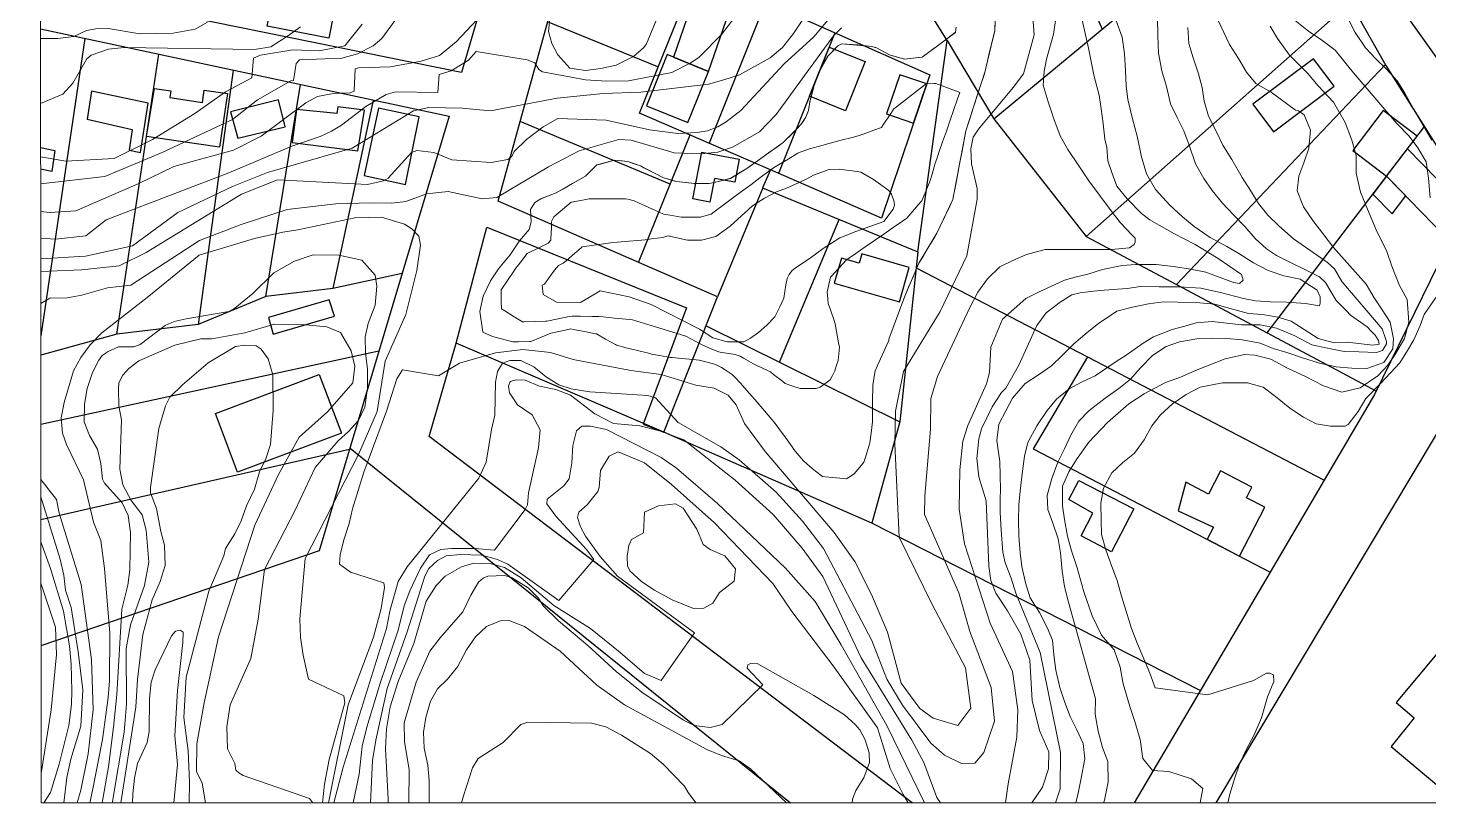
# Model space of a CAD drawing. Header units: metres. Extents: x 47 to 1988, y 46 to 663.
# Drawn here: x 957.3 to 1160.8, y 45.6 to 158.1 of the extents above; entities that cross this region are included whole.
import ezdxf

# ---------------------------------------------------------------- set-up
doc = ezdxf.new("R2010")
doc.units = ezdxf.units.M
for name, color, linetype in [('01_Fina', 7, 'Continuous'), ('casas', 80, 'Continuous'), ('predios', 220, 'Continuous')]:
    doc.layers.add(name, color=color, linetype=linetype)

msp = doc.modelspace()

# ---------------------------------------------------------------- linework, layer by layer
at = {"layer": '01_Fina', "linetype": 'Continuous', "lineweight": 9}
for p, q in [((1097.75, 157.66), (1097.85, 160.22)), ((1097.82, 159.38), (1097.75, 157.73)), ((1097, 154.63), (1097.75, 157.66)), ((1097.75, 157.73), (1097.38, 156.13)), ((1073.52, 154.03), (1074.94, 155.52)), ((1074.27, 154.81), (1073.52, 154.03)), ((1074.94, 155.52), (1074.27, 154.81)), ((1074.94, 155.52), (1075.54, 155.82)), ((1075.53, 155.82), (1074.94, 155.52)), ((1077.85, 155.68), (1075.53, 155.82)), ((1075.54, 155.82), (1077.19, 155.67)), ((1077.19, 155.67), (1078.83, 155.53)), ((1079.86, 155.44), (1077.85, 155.68)), ((1078.83, 155.53), (1079.86, 155.44)), ((1079.86, 155.44), (1080.45, 155.28)), ((1080.57, 155.25), (1079.86, 155.44)), ((1080.45, 155.28), (1080.57, 155.25)), ((1082.44, 154.2), (1080.57, 155.25)), ((1080.57, 155.25), (1081.9, 154.5)), ((1097.38, 156.13), (1096.99, 154.52)), ((1073.24, 153.54), (1072.43, 152.1)), ((1072.45, 152.16), (1073.52, 154.03)), ((1073.52, 154.03), (1073.24, 153.54)), ((1081.9, 154.5), (1082.44, 154.2)), ((1096.34, 151.83), (1097, 154.63)), ((1096.6, 152.92), (1096.34, 151.83)), ((1096.99, 154.52), (1096.6, 152.92)), ((1071.51, 149.77), (1072.45, 152.16)), ((1072.43, 152.1), (1071.82, 150.57)), ((1093.55, 143.19), (1096.34, 151.83)), ((1096.18, 151.32), (1095.67, 149.75)), ((1096.34, 151.83), (1096.18, 151.32)), ((1071.82, 150.57), (1071.51, 149.77)), ((1095.67, 149.75), (1095.16, 148.18)), ((1094.66, 146.61), (1094.15, 145.04)), ((1095.16, 148.18), (1094.66, 146.61)), ((1094.15, 145.04), (1093.64, 143.47)), ((1091.67, 133.21), (1093.55, 143.19)), ((1093.55, 143.19), (1093.3, 141.86)), ((1093.64, 143.47), (1093.55, 143.19)), ((1093.3, 141.86), (1092.99, 140.24)), ((1092.69, 138.62), (1092.38, 137)), ((1092.99, 140.24), (1092.69, 138.62)), ((1092.38, 137), (1092.08, 135.37)), ((1092.08, 135.37), (1091.77, 133.75)), ((1089.33, 128.3), (1091.67, 133.21)), ((1091.67, 133.21), (1091.2, 132.22)), ((1091.77, 133.75), (1091.67, 133.21)), ((1090.49, 130.73), (1089.78, 129.24)), ((1091.2, 132.22), (1090.49, 130.73)), ((1086.73, 123.94), (1089.33, 128.3)), ((1089.33, 128.3), (1089.02, 127.78)), ((1089.78, 129.24), (1089.33, 128.3)), ((1088.17, 126.36), (1087.33, 124.94)), ((1089.02, 127.78), (1088.17, 126.36)), ((1087.33, 124.94), (1086.73, 123.94))]:
    msp.add_line(p, q, dxfattribs=at)
at = {"layer": '01_Fina', "lineweight": 9}
for points in [[(959.22, 45.61), (1698.31, 45.61), (1697.87, 663.47), (958.78, 663.47), (959.22, 45.61)], [(1050.27, 127.95), (1053.1, 127.32), (1055.15, 127.28), (1057.22, 127.81), (1059.31, 129.31), (1062.55, 132.27), (1064.28, 133.4), (1066.02, 134.31), (1067.51, 134.84), (1069.34, 135.65), (1070.44, 136.19), (1071.41, 136.74), (1073.67, 137.54), (1075.16, 137.59), (1077.74, 137.28), (1078.29, 137.16), (1080.11, 136.13), (1082.34, 134.51), (1082.74, 133.99), (1083.11, 132.86), (1083.16, 132.36), (1083.01, 131.8), (1081.64, 130.03), (1077.55, 128.58), (1075.25, 127.66), (1072.8, 126.08), (1070.8, 124.58), (1068.79, 123.27), (1068.26, 122.83), (1067.86, 122.33), (1067.59, 121.72), (1067.42, 120.79), (1067.1, 118.88), (1066.53, 117.63), (1065.78, 116.18), (1064.66, 114.96), (1063.45, 113.9), (1062.28, 113.06), (1061.31, 112.54), (1058.89, 112.52), (1056.78, 113.11), (1054.86, 114.39), (1047.84, 117.97), (1044.66, 119.08), (1040.41, 119.94), (1037.58, 118.25), (1034.11, 118.3), (1032.13, 119.4), (1032.02, 120.74), (1032.33, 120.92), (1033.19, 122.07), (1033.82, 122.92), (1034.36, 123.64), (1035.06, 123.94), (1035.47, 124.29), (1036.76, 125.41), (1037.23, 125.82), (1037.8, 126.31), (1041.24, 126.8), (1041.95, 126.89), (1042.93, 126.99), (1044.6, 127.14), (1045.91, 127.26), (1046.95, 127.36), (1047.88, 127.47), (1049.53, 127.68), (1050.27, 127.95), (1050.58, 127.88)]]:
    msp.add_lwpolyline(points, dxfattribs=at)
at = {"layer": '01_Fina', "linetype": 'Continuous', "lineweight": 9}
for points in [[(1099.31, 45.61), (1099.7, 48.33), (1100.93, 55.13), (1101.07, 59.09), (1100.32, 64.68), (1097.08, 71.7), (1093.34, 83.2), (1092.58, 88.23), (1092.66, 93.95), (1093.1, 98.12), (1093.83, 100.37), (1096.54, 106.43), (1096.98, 108.09), (1097.17, 111.77), (1098.89, 115.84), (1102.25, 118.82), (1104.31, 119.85), (1106.52, 120.88), (1107.89, 121.47), (1109.4, 121.91), (1111.27, 122.37), (1113.38, 123.03), (1116.23, 123.64), (1118.25, 123.78), (1121.19, 123.76), (1123.69, 123.47), (1126.18, 123.11), (1128.42, 122.63), (1132.4, 121.16), (1133.27, 121.01), (1133.81, 121.49), (1133.56, 122.32), (1130.2, 124.62), (1126.86, 126.68), (1123.85, 128.23), (1121.6, 129.47), (1120.25, 130.24), (1119.05, 131.17), (1116.96, 133.31), (1115.47, 135.15), (1114.74, 137.12), (1114.16, 138.8), (1114.03, 140.77), (1113.74, 141.98), (1113.47, 144.26), (1113.19, 146.38), (1112.92, 148.35), (1112.19, 151.08), (1111.34, 155.18), (1109.19, 164.89)], [(1103.02, 162.8), (1103.45, 157.12), (1101.91, 151.47), (1100.43, 149.46), (1095.37, 143.41), (1094.6, 142.26), (1094.26, 140.57), (1094.36, 138.4), (1095.18, 134.79), (1095.18, 133.25), (1093.68, 125.04), (1089.83, 116.95), (1084.5, 108.22), (1083.31, 102.45), (1083.24, 97.71), (1083.88, 84.17), (1088.62, 74.48), (1093.5, 65.2), (1094.25, 59.33), (1092.4, 56.84), (1088.79, 57.87), (1086.86, 59.3), (1084.13, 62.96), (1082.15, 70.38), (1079.86, 75.86), (1077.42, 80.64), (1074.41, 84.87), (1064.41, 96.59), (1061.38, 100.67), (1060.16, 103.41), (1059, 104.79), (1056.99, 105.8), (1054.34, 106.26), (1049.29, 107.8), (1044.9, 108.39), (1036.53, 109.99), (1033.21, 110.97), (1029.21, 111.43), (1025.21, 110.96), (1019.98, 109.43), (1016.94, 107.6), (1011.7, 108.48), (1010.88, 107.16), (1009.4, 102.46), (1006.12, 93.61), (1004.44, 88.3), (1003.98, 86.16), (1003.18, 83.79), (1002.67, 81.59), (1002.57, 80.26), (1004.17, 79.1), (1009.03, 77.56), (1009.13, 76.87), (1008.6, 73.8), (1007.51, 69.67), (1003.81, 59.82), (1000.96, 45.61)], [(1033.45, 162.92), (1032.94, 157.58), (1033.43, 155.88), (1034.29, 154.2), (1036.02, 152.27), (1038.29, 151.93), (1040.55, 152.22), (1042.76, 152.7), (1045.27, 153.97), (1046.79, 155.27), (1047.17, 155.79), (1048.86, 159.94)], [(1060.97, 160.96), (1058.04, 157.16), (1054.79, 153.87), (1053.6, 153.04), (1050.82, 151.64), (1044.54, 150.44), (1041.41, 150.39), (1038.29, 150.59), (1032.04, 151.76), (1031.54, 152.08), (1030.92, 153.03), (1029.81, 153.47), (1022.41, 154.68), (1021.3, 153.43), (1018.8, 151.89), (1017.07, 151.36), (1016.86, 148.76), (1010.71, 148.85), (1009.37, 148.47), (1006.38, 146.69), (1002.87, 143.99), (1001.43, 143.12), (999.74, 142.35), (995.64, 140.96), (986.48, 137.06), (968.68, 130.27), (965.71, 127.91), (961.31, 127.44), (959.16, 127.58)], [(983.39, 158.95), (981.62, 157.95), (978.4, 157.37), (973.59, 157.28), (968.97, 158.05), (967.19, 158), (965.85, 157.73), (963.98, 156.88), (961.68, 156.56), (959.14, 156.59)], [(1070.64, 160.5), (1068.52, 157.29), (1066.91, 155.3), (1065.13, 153.78), (1060.66, 151.33), (1058.38, 150.58), (1056.17, 149.94), (1046.32, 148.8), (1040.88, 148.61), (1034.2, 147.94), (1024.52, 146.06), (1020.39, 146.49), (1015.54, 146.58), (1013.33, 146.09), (1004.4, 140.64), (992.12, 137.14), (987.02, 135.08), (979.1, 131.32), (972.49, 126.48), (965.67, 124.98), (959.16, 124.59)], [(959.16, 135.49), (968.51, 136.55), (976.83, 140.03), (987.03, 144.82), (990.67, 147.7), (995.51, 150.44), (995.91, 150.48), (996.28, 152.93), (996.74, 153.49), (1002.92, 153.71), (1005.18, 154.34), (1007.45, 155.51), (1008.74, 156.6), (1010.81, 159.43)], [(959.16, 131.47), (960.57, 131.33), (964.3, 131.54), (973.43, 135.54), (978.53, 138), (987.16, 140.38), (991.2, 142.4), (997.7, 147.26), (999.38, 148.14), (1001.63, 148.62), (1004.11, 148.68), (1004.71, 148.93), (1004.85, 152.18), (1005.35, 152.32), (1009.98, 152.47), (1014.42, 153.28), (1017.1, 154.1), (1019.53, 156.08), (1022.57, 159.32)], [(959.17, 122.75), (965.11, 122.98), (970.59, 123.57), (974.48, 125.52), (988.34, 133.99), (993.57, 136.05), (1006.65, 135.39), (1008.97, 135.9), (1009.65, 136.32), (1013.04, 140.05), (1013.81, 140.3), (1016.26, 140.02), (1018.89, 138.98), (1024.59, 138.58), (1027, 139.03), (1027.59, 139.45), (1027.92, 140.19), (1029.75, 141.9), (1032.14, 143.74), (1034.27, 144.98), (1041.29, 144.73), (1047.59, 143.32), (1051.77, 142.79), (1054.52, 142.93), (1056.01, 143.17), (1057.5, 143.75), (1058.75, 144.47), (1060.87, 146.11), (1067.17, 152.9), (1071.47, 156.81), (1074.23, 160.13)], [(1106.65, 159.86), (1106.27, 157.2), (1105.27, 153.59), (1104.94, 151.78), (1104.77, 149.81), (1105.48, 147.37), (1106.32, 144.92), (1107.26, 142.46), (1108.35, 140.48), (1109.93, 138.07), (1111.39, 135.92), (1113.12, 133.65), (1114.65, 131.54), (1115.96, 129.87), (1117.71, 128.02), (1118.13, 127.57), (1118.15, 127.02), (1117.98, 126.69), (1117.29, 126.2), (1114.72, 125.93), (1112.59, 125.96), (1109.75, 125.94), (1107.57, 125.95), (1105.04, 125.96), (1102.33, 125.24), (1100.37, 124.34), (1098.47, 123.41), (1096.71, 121.68), (1095.29, 119.74), (1094.07, 117.41), (1089.43, 107.48), (1088.45, 104.29), (1088.43, 99.87), (1087.59, 90.12), (1087.55, 87.46), (1092.54, 76.09), (1094.13, 70.49), (1097.22, 62.35), (1097.7, 57.46), (1096.15, 52.91), (1094.83, 51.37), (1092.9, 51.29), (1090.44, 52.52), (1088.46, 54.25), (1084.36, 59.75), (1082.05, 63.55), (1079.9, 69.16), (1072.85, 82.52), (1069.84, 86.47), (1066, 90.71), (1060.63, 95.39), (1057.98, 97.27), (1051.76, 100.83), (1048.45, 104.42), (1047.34, 104.74), (1038.95, 105.28), (1036.22, 105.69), (1034.41, 106.28), (1032.64, 107.39), (1030.82, 108.89), (1028.89, 109.81), (1027.32, 109.82), (1026.26, 109.45), (1025.52, 108.23), (1025.23, 106.7), (1025.12, 101.91), (1024.63, 99.82), (1023.87, 95.06), (1022.81, 92.73), (1012.42, 79.84), (1011.09, 77.71), (1009.87, 73.4), (1009.41, 70.89), (1003.1, 50.78), (1001.74, 45.61)], [(1103.13, 45.61), (1104.67, 47.87), (1105.55, 50.51), (1105.58, 53.02), (1104.23, 56.11), (1103.19, 60.45), (1102.85, 66.32), (1101.51, 70.1), (1099.61, 73.48), (1097.91, 76.03), (1097.17, 77.88), (1096.86, 79.95), (1096.5, 89.43), (1095.44, 92.93), (1095.16, 95.57), (1095.43, 98.43), (1095.82, 99.9), (1097.38, 103.1), (1098.71, 105.16), (1099.34, 105.8), (1101.22, 109.15), (1103.87, 114.9), (1105.23, 116.77), (1107.24, 118.3), (1108.92, 119.34), (1110.13, 119.63), (1112.1, 119.9), (1113.61, 120.04), (1116.95, 120.3), (1118.92, 120.58), (1121.64, 120.54), (1124.51, 120.5), (1127.69, 120.31), (1130.51, 119.7), (1133.85, 118.83), (1135.61, 118.48), (1137.72, 118.36), (1140.14, 118.31), (1142.86, 118.08), (1144.89, 117.75), (1145.01, 118.13), (1145, 119.07), (1144.59, 120.03), (1142.1, 121.65), (1139.74, 122.13), (1137.43, 122.91), (1135.33, 124.03), (1133.19, 125.36), (1131.43, 126.38), (1129.01, 127.69), (1126.71, 129.3), (1124.99, 130.68), (1123.17, 132.38), (1121.07, 134.68), (1119.79, 136.93), (1119.04, 139.4), (1118.42, 142.39), (1117.76, 144.91), (1117.09, 147.72), (1116.81, 149.71), (1116.71, 151.96), (1116.6, 154.35), (1116.26, 156.77), (1115.32, 159.29)], [(1121.38, 159.43), (1121.45, 156.99), (1121.51, 154.46), (1122, 151.87), (1122.7, 149.63), (1123.29, 147.09), (1124.25, 145.11), (1125.18, 143.16), (1125.96, 141.11), (1126.89, 138.4), (1128.12, 136.25), (1129.31, 134.51), (1130.82, 132.69), (1132.43, 130.96), (1134.05, 129.26), (1135.57, 127.53), (1137.23, 126.02), (1138.66, 125.09), (1144.9, 121.97), (1145.79, 121.16), (1147.33, 118.55), (1148.82, 117.02), (1149.42, 116.4), (1151.82, 114.71), (1152.41, 114.1), (1153.01, 113.48), (1153.46, 112.72), (1153.56, 112.21), (1152.65, 112.07), (1148.91, 112.48), (1147.03, 112.39), (1144.69, 113.04), (1142.67, 114.34), (1140.79, 115.55), (1138.85, 116.14), (1136.62, 116.5), (1134.58, 116.64), (1131.95, 117.37), (1129.69, 118.02), (1126.99, 118.26), (1124.29, 118.3), (1122.25, 118.32), (1120.05, 118.07), (1117.74, 117.55), (1115.49, 116.97), (1112.79, 115.18), (1111.15, 113.88), (1109.22, 112.24), (1107.59, 110.62), (1105.96, 109.06), (1104.23, 107.82), (1102.16, 106.48), (1100.31, 104.37), (1099.33, 102.51), (1098.31, 100.56), (1098.06, 98.22), (1098.47, 95.18), (1098.57, 91.1), (1098.55, 89.73), (1098.53, 87.77), (1098.65, 85.19), (1098.91, 82.01), (1099.24, 80.46), (1100.11, 78.2), (1100.8, 76.03), (1104.32, 67.41), (1107.31, 52.92), (1107.25, 47.62), (1106.55, 45.61)], [(1129.82, 160.04), (1131.83, 155.7), (1133.15, 153.67), (1134.31, 151.69), (1135.66, 150.04), (1137.9, 148.8), (1141.42, 146.2), (1141.84, 146.07), (1142.67, 145.49), (1143.61, 143.25), (1143.34, 140.68), (1142.62, 138.55), (1141.91, 136.57), (1141.65, 134.47), (1142.59, 132.13), (1143.94, 130.15), (1145.41, 128.26), (1146.92, 126.23), (1151.68, 120.91), (1152.87, 118.93), (1154, 117.18), (1155.19, 115.37), (1155.65, 112.99), (1155.54, 111.53), (1154.24, 109.55), (1151.79, 108.66), (1149.61, 108.69), (1147.31, 108.91), (1144.9, 109.44), (1142.43, 110.2), (1140.16, 110.99), (1138.16, 111.58), (1136.27, 112.32), (1133.67, 112.82), (1131.42, 113.02), (1129.27, 113.05), (1127.11, 112.98), (1124.57, 112.52), (1122.64, 111.85), (1120.66, 110.53), (1118.89, 108.77), (1117.47, 107.11), (1115.77, 105.74), (1113.78, 104.34), (1111.39, 102.5), (1109.97, 101.02), (1108.81, 98.98), (1107.89, 97.02), (1106.89, 95.07), (1106.01, 92.71), (1105.34, 90.21), (1105.43, 88.17), (1106.18, 86.2), (1106.94, 83.94), (1107.31, 81.9), (1107.52, 79.22), (1107.89, 77.01), (1108.43, 74.75), (1112.35, 60.7), (1112.32, 58.45), (1112.76, 55.98), (1113.39, 53.65), (1114.15, 51.58), (1114.23, 48.64), (1113.67, 46), (1113.53, 45.61)], [(1141.37, 159.2), (1143.32, 157.64), (1145.27, 156.33), (1147.19, 154.91), (1148.78, 152.92), (1150.08, 151.32), (1156.13, 144.23), (1157.95, 142.38), (1159.21, 140.73), (1160.39, 138.66), (1160.76, 136.28), (1160.99, 133.44)], [(1149.19, 159.27), (1150.11, 157.46), (1151.6, 155.23), (1153.1, 153.65), (1154.57, 152.19), (1156.21, 150.44), (1157.27, 148.72), (1158.78, 145.93), (1160.08, 143.8), (1161.24, 141.84)], [(959.15, 139.4), (962.81, 138.77), (969.84, 139.17), (975.39, 141.92), (981.58, 145.7), (986.02, 148.84), (989.85, 150.87), (990.09, 153.71), (991.1, 154.15), (995.77, 154.96), (999.63, 154.77), (1003.37, 155.5), (1005.88, 158.68)], [(996.91, 158.26), (995.03, 156.91), (992.6, 155.35), (990.21, 155.01), (971.3, 155.29), (969, 155.02), (966.49, 154.16), (965.89, 153.63), (963.86, 150.1), (962.4, 148.5), (959.15, 147.16)], [(959.17, 118.12), (960.48, 118.9), (963, 118.93), (965.13, 119.29), (968.89, 120.39), (972.28, 120.74), (982.24, 127.27), (988.27, 129.59), (994.97, 131.76), (1002.05, 132.59), (1007.12, 132.71), (1010.19, 132.67), (1012.22, 132.92), (1015.21, 134.03), (1018.36, 134.37), (1023.27, 133.28), (1025.4, 133.51), (1032.93, 137.94), (1037.37, 140.28), (1043.13, 141.93), (1044.94, 141.82), (1051.2, 139.99), (1055.13, 139.83), (1057.5, 140.09), (1059.65, 140.82), (1063.55, 143.03), (1065.98, 145.53), (1074.34, 156.99), (1075.5, 158.14)], [(1125.77, 158.19), (1125.91, 155.87), (1126.57, 153.8), (1127.32, 151.47), (1127.86, 149.45), (1128.17, 147.46), (1128.81, 145.32), (1129.94, 143.05), (1130.88, 141.07), (1132.16, 139.02), (1133.67, 136.42), (1134.87, 134.53), (1136.06, 132.64), (1137.39, 130.94), (1139.02, 129.38), (1141.15, 127.51), (1144.62, 125.09), (1146.08, 124.07), (1147.09, 123.12), (1148.16, 121.28), (1153.99, 114.41), (1154.52, 112.86), (1154.66, 112.55), (1154.66, 112.25), (1154.08, 111.26), (1153.21, 110.97), (1150.63, 111.07), (1148.5, 111.12), (1146.07, 111.6), (1143.77, 112.09), (1141.24, 113.46), (1138.67, 114.54), (1136.31, 115.02), (1133.58, 114.98), (1129.34, 115.48), (1127.01, 115.29), (1125.33, 114.83), (1123.52, 114.32), (1120.82, 113.27), (1119.3, 112.33), (1116.85, 110.58), (1115.37, 109.66), (1112.31, 107.6), (1110.33, 106.66), (1108.54, 105.73), (1106.72, 104.22), (1105.37, 102.55), (1103.85, 100.34), (1102.55, 97.92), (1102.05, 95.91), (1101.78, 93.74), (1101.49, 91.28), (1101.25, 88.89), (1101.21, 86.59), (1101.23, 84.34), (1101.42, 81.9), (1101.67, 79.91), (1102.19, 77.56), (1102.89, 75.37), (1104.24, 73.24), (1105.37, 71.07), (1106.11, 69.19), (1106.34, 67.1), (1106.62, 64.87), (1107.21, 62.35), (1107.91, 60.14), (1108.71, 58.14), (1109.59, 56.28), (1110.56, 54.21), (1110.84, 51.96), (1110.28, 49.19), (1109.85, 47), (1109.54, 45.61)], [(1127.59, 45.61), (1127.98, 47.66), (1126.32, 49.06), (1123.04, 50.12), (1120.65, 50.27), (1119.27, 52.04), (1118.86, 54.79), (1118.09, 57.38), (1117.36, 59.6), (1116.4, 62.88), (1115.94, 65.3), (1115.07, 67.82), (1113.23, 69.95), (1111.89, 72.74), (1110.7, 76.24), (1109.73, 79.71), (1108.88, 82.18), (1108.32, 84.3), (1107.85, 86.74), (1107.59, 88.74), (1107.6, 91.58), (1108.51, 93.68), (1109.62, 95.44), (1111.41, 97.97), (1114.12, 100.83), (1117.21, 103.54), (1119.45, 104.98), (1122.55, 106.64), (1124.74, 107.42), (1127.16, 108.49), (1131.23, 110.09), (1134, 110.68), (1135.51, 110.62), (1137.85, 110.02), (1140.27, 108.69), (1142.89, 107.52), (1145.48, 106.16), (1148.14, 105.22), (1150.83, 105.85), (1153.39, 107.58), (1154.85, 109.14), (1155.96, 110.81), (1157.24, 113.04), (1157.88, 115.39), (1157.62, 118.68), (1156.47, 120.8), (1155.41, 123.51), (1154.68, 125.63), (1153.13, 128.8), (1151.87, 131.8), (1150.88, 134.28), (1150.23, 137.01), (1150.24, 139.59), (1149.61, 141.8), (1148.62, 144.37), (1146.95, 147.33), (1144.71, 149.71), (1143.17, 151.55), (1140.55, 154.17), (1138.83, 156.56), (1137.76, 158.39)], [(1031.79, 133.31), (1032, 133.39), (1033.54, 133.97), (1034.02, 134.15), (1035, 134.72), (1036.43, 135.54), (1037.86, 136.37), (1038.28, 136.61), (1039.12, 137.42), (1039.95, 138.22), (1042.53, 138.93), (1044.46, 138.74), (1046.29, 138.07), (1049.51, 136.38), (1048.22, 137.06), (1046.76, 137.82), (1046.29, 138.07), (1045.24, 138.45), (1044.46, 138.74), (1043.65, 138.82), (1042.53, 138.93), (1042.02, 138.79), (1040.43, 138.35), (1039.95, 138.22), (1038.28, 136.61), (1034.02, 134.15), (1031.79, 133.31), (1030.92, 132.77), (1030.29, 131.75), (1030.42, 129.97), (1030.14, 128.84), (1028.71, 127.18), (1027.34, 125.19), (1025.65, 123.15), (1024.49, 121.41), (1023.42, 119.19), (1022.94, 116.96), (1023.4, 113.92), (1024.78, 113.32), (1027.76, 112.52), (1028.58, 112.54), (1030.23, 112.58), (1030.34, 112.58), (1031.76, 113.17), (1033.29, 113.79), (1034.91, 114.13), (1036.19, 114.4), (1036.52, 114.34), (1038.14, 114.02), (1039.76, 113.71), (1039.91, 113.68), (1041.21, 112.94), (1042.65, 112.13), (1042.82, 112.03), (1044.23, 111.68), (1045.83, 111.27), (1047.43, 110.87), (1047.87, 110.76), (1049.05, 110.56), (1050.67, 110.27), (1050.87, 110.24), (1052.31, 110.11), (1053.96, 109.96), (1054.82, 109.88), (1055.58, 109.68), (1056.88, 109.35), (1057.16, 109.22), (1058.05, 108.82), (1058.61, 108.45), (1059.58, 107.81), (1059.92, 107.46), (1060.91, 106.43), (1061.05, 106.26), (1062.14, 105.01), (1063.21, 103.77), (1064.29, 102.52), (1065.37, 101.27), (1065.72, 100.87), (1066.37, 99.96), (1067.34, 98.62), (1068.3, 97.28), (1068.58, 96.9), (1069.34, 96), (1069.97, 95.26), (1070.47, 94.8), (1071.21, 94.12), (1071.72, 93.73), (1072.72, 92.98), (1073.12, 92.94), (1074.76, 92.79), (1076.2, 92.65), (1076.37, 92.76), (1077.32, 93.35), (1078.39, 94.61), (1078.75, 95.04), (1079.06, 96.08), (1079.54, 97.66), (1079.6, 97.85), (1079.77, 99.29), (1079.97, 100.93), (1079.99, 101.11), (1080, 102.58), (1080, 104.23), (1080.01, 105.88), (1080.01, 106.2), (1080.22, 107.51), (1080.35, 108.34), (1080.69, 109.08), (1081.37, 110.58), (1082.05, 112.08), (1082.35, 112.74), (1082.35, 112.91), (1084.66, 119.16), (1086.73, 123.94), (1086.54, 123.5), (1085.88, 121.98), (1085.23, 120.47), (1084.66, 119.16)], [(1000.08, 45.61), (1000.38, 48.28), (1001.07, 51.88), (1003.34, 60.11), (1003.21, 61.15), (998.07, 63.56), (997.3, 67.03), (996.92, 69.61), (996.82, 72.33), (997.57, 81.08), (1005.32, 96.17), (1008.06, 102.41), (1009.19, 109.72), (1012.22, 116.49), (1013.78, 122.87), (1014.32, 126.59), (1014.08, 127.89), (1013.07, 128.96), (1012.01, 129.64), (1008.69, 130.62), (1004.82, 130.54), (996.53, 128.8), (994.32, 128.47), (990.25, 127.56), (982.21, 125.14), (974.65, 118.97), (968.04, 113.86), (966.35, 112.1), (964.98, 110.25), (963.96, 108.32), (962.59, 103.74), (962.17, 101.48), (962.34, 99.26), (962.92, 97.63), (965.41, 92.5), (966.85, 86.34), (967.93, 83.67), (968.43, 79.62), (969.22, 70.21), (969.17, 63.31), (968.97, 60.9), (968.13, 54.79), (966.71, 47.4), (966.33, 45.61)], [(968.09, 45.61), (969.01, 50.83), (969.76, 56.58), (970.25, 61.32), (970.96, 73.7), (971.81, 77.22), (972.14, 79.45), (972.23, 84.87), (971.86, 87.31), (971.01, 89.16), (968.42, 92.03), (968.17, 92.58), (967.89, 94.87), (967.4, 96.97), (966.27, 98.92), (965.51, 100.91), (965.55, 103.5), (965.94, 105.77), (966.72, 108.1), (967.6, 109.86), (968.11, 110.53), (968.95, 111.15), (970.48, 111.8), (972.68, 111.79), (973.61, 112.15), (977.26, 114.93), (978.58, 115.49), (980.28, 115.86), (986.49, 116.93), (987.37, 117.4), (989.99, 119.55), (993.04, 122.54), (996.06, 124.27), (998.74, 125.16), (1002.48, 125.11), (1005.8, 124.39), (1007.77, 122.23), (1008.01, 120.62), (1007.75, 117.87), (1006.75, 115.22), (1006.31, 113.25), (1006.33, 110.94), (1006.65, 108.57), (1006.63, 105.79), (1006.27, 103.06), (1005.31, 101.09), (1003.89, 99.51), (1002.36, 98.17), (999.02, 94.31), (996.14, 88.07), (991.7, 79.49), (990.75, 72.25), (989.7, 66.54), (986.67, 59.82), (986.21, 56.62), (986.3, 53.41), (987.38, 51.3), (987.52, 50.32), (987.93, 49.94), (988.6, 49.55), (998.23, 46.23), (998.71, 45.57)], [(1161.82, 118.96), (1160.13, 116.49), (1159.53, 114.91), (1158.6, 112.81), (1157.67, 111.3), (1156.59, 109.5), (1153.83, 106.51), (1151.66, 104.3), (1150.5, 102.42), (1149.05, 100.52), (1148.65, 100.29), (1146.49, 100.3), (1144.41, 100.61), (1142.58, 101.58), (1140.58, 102.88), (1138.52, 104.59), (1136.71, 105.96), (1134.44, 106.56), (1132.17, 106.59), (1130.8, 106.6), (1127.59, 105.94), (1125.56, 104.88), (1123.58, 103.53), (1121.81, 101.94), (1120.55, 100.32), (1119.46, 98.3), (1118.02, 96.35), (1116.36, 95), (1114.76, 93.53), (1113.55, 91.29), (1113.14, 89.09), (1113.18, 86.58), (1113.25, 84.54), (1113.86, 82.33), (1114.77, 79.93), (1115.51, 77.88), (1116.16, 75.62), (1116.98, 72.96), (1117.62, 70.92), (1118.42, 68.77), (1119.39, 66.49), (1120.26, 64.44), (1121.06, 62.27), (1128.69, 61.29), (1135.31, 63.34), (1137.22, 64.41), (1137.69, 64.43), (1138.23, 64.16), (1138.27, 63.19), (1137.34, 61), (1136.47, 57.95), (1135.42, 55.46), (1134.26, 53.27), (1133.36, 51.36), (1132.6, 49.22), (1131.9, 46.83), (1131.59, 45.61)], [(983.09, 45.61), (982.62, 48.44), (981.79, 50.13), (981.85, 54.18), (982.91, 60.09), (985, 69.68), (990.26, 85.93), (993.71, 93.27), (996.72, 98.67), (1000.82, 102.35), (1004.53, 106.59), (1004.79, 108.98), (1004.26, 111.25), (1002.73, 113.9), (1000.73, 114.72), (997.13, 115.04), (993.13, 115.1), (988.84, 113.83), (984.03, 112.96), (982.43, 112.99), (978.64, 112.05), (973.45, 109.78), (971.97, 108.66), (971.09, 107.71), (970.54, 106.59), (970.45, 105.65), (970.54, 103.22), (970.91, 101.2), (970.67, 94.05), (971.12, 91.75), (972.32, 89.5), (973.93, 87.4), (974.48, 85.21), (974.86, 80.55), (974.24, 77.16), (972.23, 71.42), (971.6, 68), (971.62, 59.9), (971.28, 55.86), (969.6, 45.78), (969.56, 45.61)], [(980.73, 45.61), (980.77, 48.6), (980.57, 53.12), (979.95, 57.97), (980.32, 63.82), (983.57, 76.33), (985.75, 81.47), (986.03, 82.53), (987.39, 84.65), (988.31, 86.52), (989.07, 88.71), (990.22, 91.15), (990.95, 93.64), (991.87, 95.55), (992.55, 97.63), (992.92, 102.56), (992.89, 107.74), (992.19, 110.05), (991.21, 111.47), (990.47, 111.95), (988.78, 112.05), (987.45, 111.84), (983.48, 109.48), (979.76, 106.31), (977.93, 104.48), (977.31, 103.22), (976.31, 99.93), (975.11, 91.36), (975.13, 90.63), (976.01, 88.34), (976.62, 84.98), (977.17, 83.03), (977.23, 80.05), (976.53, 77.71), (975.35, 75.07), (974, 70.05), (973.21, 63.51), (973.01, 59.47), (970.81, 45.61)], [(1004.54, 45.61), (1005.41, 49.76), (1005.88, 53.83), (1006.55, 56.57), (1008.51, 63.11), (1011.07, 70.65), (1011.97, 74.2), (1012.79, 76.4), (1014.32, 79.68), (1015.63, 81.61), (1017.31, 82.36), (1018.82, 82.54), (1022.24, 82.54), (1025.1, 82.28), (1029.55, 88.21), (1029.86, 88.85), (1030.02, 90.59), (1031.48, 97.15), (1031.73, 99.76), (1030.57, 101.92), (1028.42, 103.39), (1027.24, 105.12), (1027.1, 106.09), (1027.37, 106.76), (1028.22, 107.02), (1029.55, 106.96), (1031.63, 106.1), (1033.99, 105.6), (1036.11, 104.8), (1039.66, 102.09), (1042.37, 100.7), (1046.19, 100.34), (1049.26, 99.55), (1052.59, 98.3), (1060.03, 92.47), (1065.56, 87.47), (1069.78, 82.56), (1072.79, 78.47), (1078.33, 66.67), (1085.68, 54.71), (1087.44, 51.47), (1089.35, 46.36), (1089.87, 45.61)], [(1007.07, 45.61), (1007.37, 51.73), (1007.87, 54.69), (1009.49, 62.17), (1012.4, 70.43), (1014.96, 78.52), (1015.54, 79.63), (1016.81, 80.79), (1018.07, 81.44), (1020.17, 81.64), (1023.19, 81.54), (1025.37, 80.98), (1027.04, 80.26), (1034.41, 74.96), (1039.52, 80.95), (1038.49, 82.33), (1033.99, 87.22), (1032.69, 89.03), (1032.72, 89.69), (1035.16, 91.6), (1035.91, 92.62), (1036.32, 94.98), (1036.48, 97.47), (1037.01, 99.6), (1037.75, 100.29), (1039.02, 100.29), (1041.33, 99.81), (1049.31, 95.73), (1051.53, 94.2), (1057.46, 89.06), (1067.36, 79.68), (1071.65, 74.81), (1075.43, 68.53), (1082.12, 56.71), (1087.56, 45.61)], [(1085.17, 45.61), (1084.45, 46.78), (1082.55, 50.57), (1080.69, 56.46), (1074.27, 65.48), (1068.25, 73.38), (1065.53, 77.46), (1057.02, 86.24), (1050.78, 91.81), (1046.88, 94.94), (1043.05, 96.58), (1041.74, 95.94), (1040.46, 93.87), (1040.27, 91.4), (1040.08, 90.8), (1038.56, 88.85), (1037.33, 87.79), (1037.12, 87.04), (1037.59, 85.67), (1038.31, 84.32), (1040.43, 81.36), (1042.97, 78.53), (1054.13, 70.27), (1049.29, 63.37), (1046.87, 64.38), (1043.36, 67.43), (1039.02, 70.91), (1033.71, 74.27), (1028.96, 78.28), (1026.54, 79.78), (1024.6, 80.3), (1022.09, 80.4), (1020.27, 79.87), (1017.92, 78.52), (1016.61, 77.14), (1015.18, 74.86), (1013.35, 68.74), (1011.07, 63.21), (1009.94, 59.52), (1009.4, 56.35), (1009.24, 53.43), (1009.64, 46.19), (1009.65, 45.61)], [(964.48, 45.61), (964.99, 47.44), (966.08, 52.73), (966.8, 59.12), (966.56, 66.4), (965.05, 77.3), (961.86, 87.67), (961.45, 89.62), (959.19, 92.55)], [(962.53, 45.61), (962.96, 49.28), (963.56, 51.93), (964.98, 56.71), (965.28, 61.98), (964.63, 67.54), (963.61, 73.97), (962.77, 76.47), (962.55, 78.66), (962.02, 80.96), (959.19, 90.02)], [(959.19, 83.49), (960.62, 79.6), (962.48, 73.43), (963.38, 68.4), (963.62, 65.74), (963.71, 61.84), (963.65, 59.86), (963.26, 56.81), (961.86, 51.2), (960.61, 47.11), (959.65, 45.61)], [(959.2, 77.48), (961.33, 71.08), (961.49, 67.15), (960.7, 59.12), (959.22, 49.83)], [(1077.04, 45.61), (1077.08, 46.14), (1077.55, 47.37), (1078.73, 49.21), (1079.53, 51.46), (1079.51, 52.86), (1078.92, 54.74), (1078.13, 56.21), (1077.49, 56.95), (1075.91, 58.38), (1071.48, 61.17), (1063.21, 65.82), (1062.37, 65.87), (1061.89, 65.64), (1061.78, 65.13), (1064.05, 62.72), (1058.15, 56.95), (1056.41, 56.51), (1054.1, 56.81), (1052.52, 57.59), (1046.48, 61.67), (1042.76, 64.65), (1038.64, 68.43), (1034.37, 72.03), (1032.17, 74.19), (1031.46, 75.29), (1029.99, 76.8), (1027.56, 78.29), (1026.52, 78.58), (1024.13, 78.51), (1023.42, 78.2), (1022.76, 77.63), (1021.63, 75.75), (1020.47, 73.31), (1017.17, 69.57), (1015.69, 67.62), (1013.69, 63.13), (1011.95, 57.21), (1012.02, 54.49), (1012.69, 50.4), (1012.62, 45.61)], [(1067.5, 45.61), (1062.27, 50.55), (1060.63, 51.71), (1058.05, 52.48), (1055.94, 53.35), (1043.96, 59.81), (1039.93, 62.68), (1034.6, 67.6), (1029.45, 71.22), (1027.06, 72.11), (1026.03, 72.09), (1023.93, 71.22), (1022.34, 69.71), (1021.01, 67.82), (1019.71, 65.32), (1018.26, 63.57), (1016.81, 62.14), (1015.81, 60.36), (1015.13, 57.99), (1014.78, 55.87), (1014.86, 53.55), (1015.42, 51.05), (1015.61, 48.84), (1015.59, 45.61)], [(972.53, 45.61), (972.56, 46.9), (972.8, 49.19), (973.25, 51.29), (974.63, 54.34), (974.95, 55.96), (974.98, 60.77), (975.22, 63.13), (975.81, 64.89), (978.18, 69.85), (978.75, 70.54), (979.44, 70.67), (979.86, 70.39), (979.84, 68.85), (979.04, 61.89), (978.66, 55.34), (979.02, 51.15), (978.51, 45.61)], [(1054.35, 45.61), (1053.2, 47.07), (1052.69, 47.99), (1049.57, 51.19), (1047.75, 52.74), (1043.53, 55.43), (1041.24, 56.62), (1039.16, 57.17), (1029.92, 57.3), (1028.89, 56.95), (1026.35, 54.34), (1022.72, 52.04), (1021.9, 50.65), (1020.57, 46.61), (1020.28, 45.61)]]:
    msp.add_lwpolyline(points, dxfattribs=at)
for points in [[(1092.06, 157.52), (1090.76, 156.52), (1089.43, 155.54), (1088.11, 154.56), (1087.19, 153.88), (1092.05, 157.47), (1092.14, 158.24)], [(1083.44, 153.93), (1084.65, 153.6), (1082.44, 154.2)], [(1086.68, 153.82), (1087.19, 153.88), (1084.65, 153.6), (1085.04, 153.64)], [(1071.82, 105.74), (1071.64, 105.74), (1069.99, 105.75), (1069.49, 105.75), (1068.4, 106.12), (1067.32, 106.49), (1066.92, 106.8), (1065.61, 107.81), (1065.16, 108.16), (1064.18, 108.61), (1062.69, 109.32), (1061.26, 110.14), (1060.77, 110.43), (1060.05, 110.7), (1059.74, 110.75), (1058.11, 110.99), (1057.61, 111.07), (1056.55, 111.51), (1055.76, 111.84), (1055.06, 112.21), (1053.61, 112.98), (1052.86, 113.37), (1052.09, 113.61), (1050.51, 114.09), (1048.94, 114.57), (1047.36, 115.06), (1045.78, 115.54), (1045.14, 115.74), (1044.16, 115.83), (1042.52, 115.99), (1040.88, 116.15), (1040.22, 116.21), (1039.23, 116.23), (1037.58, 116.25), (1036.35, 116.27), (1035.94, 116.19), (1034.32, 115.88), (1032.7, 115.56), (1032.47, 115.52), (1031.05, 115.49), (1029.4, 115.45), (1029.14, 115.44), (1027.96, 116.18), (1026.57, 117.06), (1026.1, 117.35), (1026.06, 118.45), (1026.05, 120.08), (1026.97, 121.45), (1027.89, 122.82), (1028.05, 123.06), (1028.89, 124.13), (1029.84, 125.34), (1029.94, 125.39), (1031.42, 126.13), (1032.9, 126.86), (1033.25, 127.31), (1033.26, 127.48), (1033.34, 129.12), (1033.38, 130.01), (1033.63, 130.6), (1033.72, 130.68), (1034.98, 131.75), (1036.23, 132.82), (1037.86, 133.12), (1038.81, 133.3), (1039.49, 133.3), (1041.14, 133.31), (1042.79, 133.32), (1044.09, 133.32), (1044.43, 133.24), (1045.39, 133), (1045.99, 132.73), (1047.5, 132.05), (1049, 131.37), (1049.63, 131.09), (1050.58, 130.93), (1052.2, 130.66), (1053.85, 130.65), (1055, 130.65), (1055.48, 130.79), (1056.54, 131.09), (1056.98, 131.42), (1058.31, 132.4), (1059.64, 133.38), (1060.96, 134.36), (1062.29, 135.34), (1063.61, 136.33), (1064.94, 137.31), (1065.6, 137.8), (1066.31, 138.23), (1067.72, 139.08), (1069.14, 139.93), (1069.24, 139.99), (1070.68, 140.5), (1071.17, 140.67), (1072.27, 140.96), (1073.86, 141.38), (1075.45, 141.8), (1077.05, 142.23), (1077.9, 142.45), (1078.63, 142.71), (1080.18, 143.26), (1081.3, 143.66), (1081.55, 144.04), (1082.47, 145.42), (1083.09, 146.36), (1083.49, 146.67), (1084.79, 147.68), (1086.09, 148.7), (1087.39, 149.71), (1087.77, 150.01), (1088.94, 150.05), (1089.16, 150.06), (1090.5, 149.56), (1092.05, 148.99), (1092.67, 148.76), (1092.34, 147.83), (1091.8, 146.27), (1091.26, 144.72), (1090.71, 143.15), (1090.17, 141.6), (1089.63, 140.04), (1089.31, 139.13), (1089.11, 138.47), (1088.63, 136.9), (1088.3, 135.8), (1088.11, 135.34), (1087.47, 133.81), (1087.13, 133.01), (1086.62, 132.42), (1085.54, 131.17), (1084.96, 130.5), (1084.34, 130.06), (1082.98, 129.13), (1081.63, 128.19), (1080.27, 127.25), (1078.91, 126.31), (1077.56, 125.37), (1076.2, 124.42), (1075.09, 123.21), (1073.97, 122), (1073.9, 121.92), (1073.55, 120.41), (1073.4, 119.78), (1073.49, 118.79), (1073.56, 118.09), (1073.87, 117.19), (1074.41, 115.63), (1074.57, 115.17), (1074.77, 114.03), (1075.06, 112.41), (1075.18, 111.76), (1075.08, 110.77), (1074.99, 109.82), (1074.78, 109.16), (1074.51, 108.34), (1074.16, 107.63), (1073.85, 107.01), (1073.08, 106.45), (1072.38, 105.93)], [(1071.3, 149), (1070.86, 147.41), (1070.68, 146.11), (1070.56, 145.8), (1070.3, 145.14), (1069.78, 144.35), (1069.63, 144.13), (1068.66, 143.15), (1067.5, 141.97), (1067, 141.47), (1061.73, 137.7), (1062.21, 138.04), (1063.55, 139), (1064.89, 139.96), (1066.24, 140.92), (1067, 141.47), (1068.47, 142.88), (1069.63, 144.13), (1070.3, 145.14), (1070.68, 146.11), (1070.87, 147.45), (1071.51, 149.77)], [(1056.54, 135.56), (1056.21, 135.55), (1054.56, 135.53), (1054.13, 135.52), (1051.53, 135.8), (1049.51, 136.38), (1049.7, 136.33), (1051.29, 135.87), (1051.53, 135.8), (1052.92, 135.65), (1054.13, 135.52), (1056.54, 135.56), (1059.36, 136.26), (1061.73, 137.7), (1060.83, 137.15), (1059.42, 136.29), (1057.82, 135.88)], [(1060.1, 79.55), (1058.55, 81.44), (1056.4, 82.36), (1055.4, 83.12), (1054.48, 85.32), (1052.48, 88.4), (1051.37, 89.02), (1048.9, 88.7), (1046.88, 87.81), (1046.74, 84.82), (1044.99, 83.82), (1044.58, 82.97), (1044.37, 81.43), (1044.42, 80), (1044.74, 79.27), (1046.47, 77.66), (1048.34, 76.45), (1050.88, 75.07), (1054.01, 73.8), (1055.51, 73.84), (1056.8, 74.57), (1057.76, 76.14), (1059.91, 77.8)]]:
    msp.add_lwpolyline(points, close=True, dxfattribs=at)
at = {"layer": 'casas'}
for points in [[(1001, 156.62), (992.07, 158.38), (993.52, 165.74), (1001.26, 164.16), (1000.51, 160.28), (1001.7, 160.05)], [(1059.58, 161.73), (1054.52, 163.89), (1051.09, 153.86), (1056.18, 151.79)], [(1073.68, 155.34), (1078.93, 153.24), (1076.08, 146.09), (1070.82, 148.19)], [(1056.18, 151.79), (1050.16, 154.24), (1047.15, 146.83), (1053.17, 144.38)], [(1144.02, 153.64), (1135.22, 147.04), (1138.22, 143.04), (1147.02, 149.64)], [(1087.87, 149.99), (1083.94, 151.32), (1082.01, 145.65), (1085.96, 144.31)], [(974.77, 147.21), (966.55, 148.95), (965.94, 144.85), (972.48, 143.35), (972.02, 140.39), (973.69, 140.04)], [(979.49, 141.61), (974.54, 142.33), (975.7, 149.34), (978.08, 148.98), (977.93, 148), (982.67, 147.29), (982.94, 149.1), (986.31, 148.59), (985.13, 140.79)], [(986.75, 145.95), (987.82, 142.09), (994.67, 143.77), (993.72, 147.66)], [(1002.35, 146.68), (1002.18, 145.69), (996.31, 146.29), (995.69, 141.49), (1005.25, 140.25), (1006.22, 146.18)], [(1008.23, 146.46), (1006.15, 136.68), (1012.15, 135.4), (1014.15, 145.2)], [(1159.08, 142.39), (1154.15, 146.14), (1149.73, 140.33), (1154.66, 136.58)], [(1157.69, 140.56), (1166.15, 131.88), (1163.12, 127.9), (1154.66, 136.58)], [(1055.19, 140.07), (1060.6, 139.05), (1059.97, 135.71), (1057.02, 136.27), (1056.38, 132.83), (1053.91, 133.29)], [(1154.66, 136.58), (1152.66, 133.96), (1155.45, 131.1), (1157.45, 133.72)], [(1085.33, 123.34), (1078.46, 125.33), (1078.06, 123.95), (1075.47, 124.69), (1074.43, 121.04), (1083.9, 118.34)], [(992.26, 116.06), (992.96, 113.65), (1001.84, 116.24), (1001.05, 118.62)], [(999.61, 107.8), (1002.84, 99.29), (987.77, 93.62), (984.54, 102.13)], [(1133.28, 81.42), (1136.99, 88.51), (1134.31, 89.9), (1135.1, 91.42), (1130.52, 93.78), (1128.79, 90.43), (1125.51, 92.15), (1124.37, 88), (1129.5, 85.64), (1128.58, 83.87)], [(1114.71, 82.06), (1110.27, 84.36), (1111.98, 87.64), (1108.5, 89.62), (1109.95, 92.42), (1117.94, 88.27)], [(1171.7, 59.83), (1162.2, 67.5), (1156.04, 60.14), (1158.67, 57.94), (1155.32, 53.79), (1161.97, 48.22)]]:
    msp.add_lwpolyline(points, close=True, dxfattribs=at)
msp.add_lwpolyline([(959.15, 140.75), (961.24, 140.3), (960.79, 137.28), (959.15, 137.63)], dxfattribs=at)
at = {"layer": 'predios'}
for points in [[(957.33, 271.23), (981.82, 263.86), (1048.15, 246.72), (1020.28, 151.67), (959.14, 164.11)], [(1097.62, 144.92), (1136.89, 177.45)], [(1104.94, 177.37), (1113.32, 157.92)], [(1085.73, 45.61), (1015.59, 98.81), (1019.52, 112.35), (1023.99, 129.17), (1052.96, 117.46), (1046.69, 100.59), (1049.67, 99.42), (1057.47, 119.06), (1025.63, 132.96), (1036.78, 173.46)], [(1046.16, 145.73), (1054.45, 166.37)], [(1054.41, 166.38), (1088.32, 151.32), (1081.29, 130.47), (1065.16, 137.52), (1064.03, 134.92), (1086.59, 125.61), (1090.82, 156.29), (1086.66, 163)], [(1064.43, 161.83), (1056.27, 141.4)], [(1111.01, 127.84), (1149.39, 161.8)], [(1149.38, 161.82), (1154.53, 152.68), (1166.81, 133.23), (1152.9, 104.87), (1145.59, 92.46), (1137.72, 79.11), (1117.98, 45.61)], [(1048.8, 152.48), (1032.8, 158.98)], [(959.14, 157.97), (1018.52, 145.3), (999.62, 82.17), (959.2, 68.37)], [(1074.51, 157.43), (1066.35, 137)], [(965.59, 156.59), (959.17, 113.43)], [(1090.82, 156.29), (1097.62, 144.92), (1111.01, 127.84), (1124.16, 120.84), (1137.31, 113.84), (1153.2, 105.38)], [(970.21, 113.65), (976.35, 154.29)], [(1154.47, 152.8), (1124.16, 120.84)], [(987.11, 151.99), (982.03, 115.04)], [(991.88, 119.1), (996.89, 149.9)], [(1007.46, 147.65), (1001.62, 120.26)], [(1050.61, 135.42), (1028.81, 144.52)], [(1065.16, 137.52), (1046.16, 145.73)], [(1046.02, 124.06), (1053.52, 142.6)], [(1137.31, 113.84), (1160.17, 143.82)], [(1064.07, 134.9), (1057.47, 119.06)], [(1066.49, 109.58), (1075.16, 130.32)], [(1086.59, 125.61), (1083.96, 100.91)], [(1011.69, 122.47), (1001.62, 120.26), (991.88, 119.1), (982.03, 115.04), (970.21, 113.65), (959.17, 110.61)], [(1086.33, 123.29), (1111.21, 110.34), (1145.59, 92.46)], [(1129.92, 45.61), (1168.09, 109.44), (1176.53, 123.56), (1251.63, 62.75), (1241.8, 45.61)], [(1055.81, 114.88), (1083.96, 100.91), (1079.89, 86.22)], [(1079.89, 86.22), (1049.67, 99.42), (1019.52, 112.35)], [(1008.3, 111.16), (959.18, 100.53)], [(1111.21, 110.34), (1103.34, 96.99), (1137.72, 79.11)], [(1004.03, 96.9), (959.19, 86.7)], [(1004.1, 97.11), (1068.06, 45.61)], [(1127.56, 61.88), (1079.89, 86.22)]]:
    msp.add_lwpolyline(points, dxfattribs=at)
msp.add_lwpolyline([(1235.66, 92.65), (1235.94, 93.74), (1235.64, 96.72), (1216.42, 122.32), (1191.46, 155.47), (1169.62, 182.57), (1161.46, 191.37), (1147.4, 203.39), (1136.89, 211.04), (1129.5, 212), (1138.74, 189.42), (1152.29, 167.34), (1164.33, 150.39), (1177.89, 134.23), (1196.52, 118.32), (1204.04, 111.72), (1212.73, 104.97), (1223.41, 95.31), (1229.61, 90.41), (1233.94, 91.62)], close=True, dxfattribs=at)

doc.saveas('drawing.dxf')
